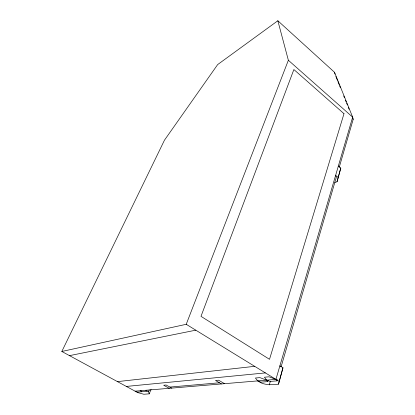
<?xml version="1.0" encoding="UTF-8"?>
<svg xmlns="http://www.w3.org/2000/svg" width="415" height="415" viewBox="0 0 415 415"><rect width="100%" height="100%" fill="white"/><g stroke="black" fill="none" stroke-linecap="round" stroke-linejoin="round"><path stroke-width="0.62" d="M277.365 379.632L277.007 380.861L270.03 381.427L259.889 377.619L255.422 378.018C260.179 385.494 270.72 385.162 278.481 384.191L282.973 367.757L279.897 365.823L280.597 366.839M282.973 367.757L278.481 384.191M334.796 182.616L337.047 181.723L340.788 168.049L338.355 166.031M340.788 168.049L337.047 181.723M281.126 366.72L336.337 177.21L335.642 175.317L338.101 177.335M339.216 167.318L353.181 119.385L352.662 117.144L334.506 72.288L277.843 20.75L217.657 64.579L164.485 140.156L61.819 351.474L137.692 392.58L143.813 394.25L149.26 393.845L151.086 389.213M269.288 384.881L270.357 381.276M257.668 380.908L260.994 382.158L267.742 381.608L268.106 380.399M61.819 351.474L186.226 324.302L288.363 60.258L277.843 20.75M149.26 393.845L148.518 391.713L149.208 389.965M69.497 355.634L195.787 330.174M117.481 381.629L254.675 366.331M126.342 386.432L265.393 372.909M169.839 387.076L219.478 382.791M148.518 391.713L145.867 390.266L147.086 391.366L142.983 391.698L140.41 390.723L141.629 391.812L137.63 392.134L135.088 391.169L275.928 379.377L277.007 380.861M169.206 388.31L163.681 385.229L166.135 385.006L171.68 388.108M221.449 383.937L215.515 380.477L218.581 380.192L224.536 383.683M186.226 324.302L279.056 381.297M288.363 60.258L352.662 117.144L275.928 379.377L269.05 376.799L264.433 377.214L267.742 381.608M335.849 76.448L337.431 80.365M337.914 81.563L339.128 84.567M339.61 85.765L340.336 87.565M343.729 95.974L344.455 97.774M345.425 100.176L346.151 101.976M346.639 103.174L347.365 104.974M348.335 107.376L349.062 109.176M352.454 117.58L353.181 119.385M334.506 72.288L335.009 74.15M343.994 113.689L269.517 359.317L200.99 316.344L293.877 69.533L343.994 113.689"/></g></svg>
